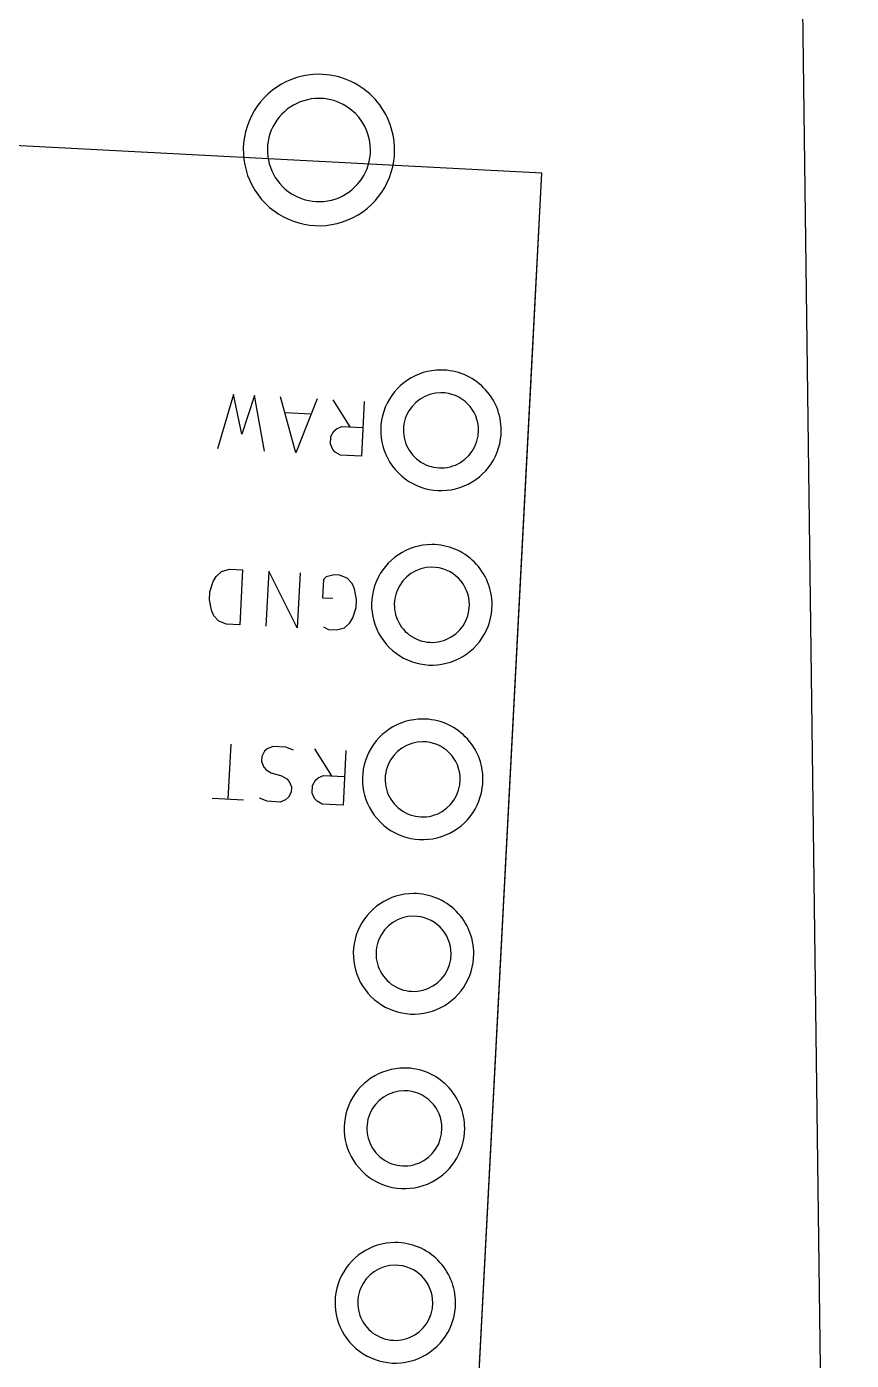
# Model space of a CAD drawing. Extents: x 28 to 165, y -144 to -37.
# Drawn here: x 147.78 to 159.78, y -86.28 to -66.9 of the extents above; entities that cross this region are included whole.
import ezdxf

# ---------------------------------------------------------------- set-up
doc = ezdxf.new("R2010")
doc.units = 0
doc.layers.get('0').update_dxf_attribs({"linetype": 'CONTINUOUS'})

msp = doc.modelspace()

# ---------------------------------------------------------------- linework, layer by layer
at = {"color": 7}
for points in [[(159.776123, -121.02233), (159.055455, -65.527407)], [(155.277006, -69.02692), (137.521356, -68.096385)], [(155.277006, -69.02692), (137.521356, -68.096385)], [(153.548871, -102.001698), (155.277006, -69.02692)], [(155.144073, -71.563441), (155.277006, -69.02692)], [(153.548871, -102.001698), (155.144073, -71.563441)], [(151.243619, -73.069468), (151.095272, -72.260595), (150.913194, -72.823266), (150.790928, -72.244645), (150.558843, -73.03358)], [(152.008306, -72.308445), (151.700135, -73.093393), (151.475702, -72.280532)], [(152.69308, -72.344332), (152.651212, -73.143237), (152.346867, -73.127287), (152.272775, -73.085256), (152.236726, -73.045219), (152.20267, -72.96714), (152.208652, -72.853011), (152.250682, -72.778918), (152.290719, -72.742869), (152.368799, -72.708813), (152.673143, -72.724763)], [(152.236564, -72.320407), (152.482928, -72.714795)], [(151.920257, -72.532715), (151.539826, -72.512778)], [(151.761243, -74.838985), (151.719374, -75.637889), (151.304726, -74.81506), (151.262857, -75.613964)], [(152.101799, -75.619783), (152.175891, -75.661814), (152.29002, -75.667795), (152.406143, -75.635733), (152.486216, -75.563635), (152.528247, -75.489542), (152.574265, -75.339364), (152.580246, -75.225235), (152.550178, -75.071069), (152.516123, -74.992989), (152.444024, -74.912916), (152.331889, -74.868891), (152.255803, -74.864904), (152.13968, -74.896966), (152.099643, -74.933015), (152.085687, -75.199316), (152.237859, -75.207291)], [(150.753318, -77.32965), (150.711449, -78.128554)], [(151.664357, -77.415543), (151.552222, -77.371519), (151.362006, -77.36155), (151.283927, -77.395605), (151.24389, -77.431655), (151.201859, -77.505747), (151.197872, -77.581833), (151.231927, -77.659913), (151.267977, -77.69995), (151.342069, -77.74198), (151.492247, -77.787998), (151.56634, -77.830029), (151.602389, -77.870065), (151.636444, -77.948146), (151.632457, -78.024232), (151.590426, -78.098325), (151.55039, -78.134374), (151.47231, -78.168429), (151.282095, -78.158461), (151.169959, -78.114436)], [(152.427212, -77.417375), (152.385344, -78.216279), (152.080999, -78.200329), (152.006907, -78.158299), (151.970858, -78.118262), (151.936802, -78.040182), (151.942783, -77.926052), (151.984814, -77.85196), (152.024851, -77.815911), (152.102931, -77.781855), (152.407275, -77.797805)], [(151.970696, -77.39345), (152.21706, -77.787836)], [(150.939707, -78.140517), (150.48319, -78.116592)]]:
    msp.add_lwpolyline(points, dxfattribs=at)
for points in [[(152.034617, -67.590938)], [(152.034617, -67.590938)], [(152.034617, -67.940938)], [(152.034617, -67.940938)], [(152.034617, -67.940938)], [(152.034617, -67.940938)], [(153.809344, -71.888934)], [(153.809344, -71.888934)], [(153.809344, -71.888934)], [(153.809344, -71.888934)], [(153.809344, -72.219134)], [(153.809344, -72.219134)], [(153.809344, -72.219134)], [(153.809344, -72.219134)], [(153.676411, -74.425455)], [(153.676411, -74.425455)], [(153.676411, -74.425455)], [(153.676411, -74.425455)], [(150.924296, -74.795123), (150.882427, -75.594026), (150.692212, -75.584058), (150.580075, -75.540033), (150.507977, -75.45996), (150.473921, -75.38188), (150.443853, -75.227714), (150.449835, -75.113585), (150.495853, -74.963407), (150.537883, -74.889314), (150.617957, -74.817216), (150.734081, -74.785153)], [(153.676411, -74.755655)], [(153.676411, -74.755655)], [(153.676411, -74.755655)], [(153.676411, -74.755655)], [(153.543478, -76.961977)], [(153.543478, -76.961977)], [(153.543478, -76.961977)], [(153.543478, -76.961977)], [(153.543478, -77.292177)], [(153.543478, -77.292177)], [(153.543478, -77.292177)], [(153.543478, -77.292177)], [(153.410544, -79.498498)], [(153.410544, -79.498498)], [(153.410544, -79.498498)], [(153.410544, -79.498498)], [(153.410544, -79.828698)], [(153.410544, -79.828698)], [(153.410544, -79.828698)], [(153.410544, -79.828698)], [(153.277611, -82.035019)], [(153.277611, -82.035019)], [(153.277611, -82.035019)], [(153.277611, -82.035019)], [(153.277611, -82.36522)], [(153.277611, -82.36522)], [(153.277611, -82.36522)], [(153.277611, -82.36522)], [(153.144678, -84.571541)], [(153.144678, -84.571541)], [(153.144678, -84.571541)], [(153.144678, -84.571541)], [(153.144678, -84.901741)], [(153.144678, -84.901741)], [(153.144678, -84.901741)], [(153.144678, -84.901741)]]:
    msp.add_lwpolyline(points, close=True, dxfattribs=at)
for points in [[(152.034617, -67.590938), (151.589708, -67.590938), (151.188608, -67.858944), (151.018348, -68.269987)], [(152.034617, -67.590938), (151.589708, -67.590938), (151.188608, -67.858944), (151.018348, -68.269987)], [(152.812435, -67.91312), (152.606145, -67.70683), (152.326355, -67.590938), (152.034617, -67.590938)], [(152.812435, -67.91312), (152.606145, -67.70683), (152.326355, -67.590938), (152.034617, -67.590938)], [(152.034617, -67.940938), (151.73127, -67.940938), (151.457792, -68.12367), (151.341706, -68.403926)], [(152.034617, -67.940938), (151.73127, -67.940938), (151.457792, -68.12367), (151.341706, -68.403926)], [(152.034617, -67.940938), (151.73127, -67.940938), (151.457792, -68.12367), (151.341706, -68.403926)], [(152.034617, -67.940938), (151.73127, -67.940938), (151.457792, -68.12367), (151.341706, -68.403926)], [(152.564947, -68.160608), (152.424295, -68.019956), (152.233529, -67.940938), (152.034617, -67.940938)], [(152.564947, -68.160608), (152.424295, -68.019956), (152.233529, -67.940938), (152.034617, -67.940938)], [(152.564947, -68.160608), (152.424295, -68.019956), (152.233529, -67.940938), (152.034617, -67.940938)], [(152.564947, -68.160608), (152.424295, -68.019956), (152.233529, -67.940938), (152.034617, -67.940938)], [(153.134618, -68.690939), (153.134618, -68.3992), (153.018725, -68.119411), (152.812435, -67.91312)], [(153.134618, -68.690939), (153.134618, -68.3992), (153.018725, -68.119411), (152.812435, -67.91312)], [(152.784618, -68.690939), (152.784618, -68.492026), (152.7056, -68.301261), (152.564947, -68.160608)], [(152.784618, -68.690939), (152.784618, -68.492026), (152.7056, -68.301261), (152.564947, -68.160608)], [(152.784618, -68.690939), (152.784618, -68.492026), (152.7056, -68.301261), (152.564947, -68.160608)], [(152.784618, -68.690939), (152.784618, -68.492026), (152.7056, -68.301261), (152.564947, -68.160608)], [(151.018348, -68.269987), (150.848089, -68.681029), (150.9422, -69.154159), (151.256799, -69.468757)], [(151.018348, -68.269987), (150.848089, -68.681029), (150.9422, -69.154159), (151.256799, -69.468757)], [(151.341706, -68.403926), (151.225621, -68.684182), (151.289787, -69.006771), (151.504286, -69.221269)], [(151.341706, -68.403926), (151.225621, -68.684182), (151.289787, -69.006771), (151.504286, -69.221269)], [(151.341706, -68.403926), (151.225621, -68.684182), (151.289787, -69.006771), (151.504286, -69.221269)], [(151.341706, -68.403926), (151.225621, -68.684182), (151.289787, -69.006771), (151.504286, -69.221269)], [(152.32163, -69.383849), (152.601886, -69.267763), (152.784618, -68.994286), (152.784618, -68.690939)], [(152.32163, -69.383849), (152.601886, -69.267763), (152.784618, -68.994286), (152.784618, -68.690939)], [(152.32163, -69.383849), (152.601886, -69.267763), (152.784618, -68.994286), (152.784618, -68.690939)], [(152.32163, -69.383849), (152.601886, -69.267763), (152.784618, -68.994286), (152.784618, -68.690939)], [(152.455569, -69.707207), (152.866611, -69.536948), (153.134618, -69.135848), (153.134618, -68.690939)], [(152.455569, -69.707207), (152.866611, -69.536948), (153.134618, -69.135848), (153.134618, -68.690939)], [(151.504286, -69.221269), (151.718785, -69.435768), (152.041374, -69.499935), (152.32163, -69.383849)], [(151.504286, -69.221269), (151.718785, -69.435768), (152.041374, -69.499935), (152.32163, -69.383849)], [(151.504286, -69.221269), (151.718785, -69.435768), (152.041374, -69.499935), (152.32163, -69.383849)], [(151.504286, -69.221269), (151.718785, -69.435768), (152.041374, -69.499935), (152.32163, -69.383849)], [(151.256799, -69.468757), (151.571397, -69.783355), (152.044527, -69.877466), (152.455569, -69.707207)], [(151.256799, -69.468757), (151.571397, -69.783355), (152.044527, -69.877466), (152.455569, -69.707207)], [(153.809344, -71.888934), (153.454914, -71.888934), (153.135383, -72.102438), (152.999748, -72.429889)], [(153.809344, -71.888934), (153.454914, -71.888934), (153.135383, -72.102438), (152.999748, -72.429889)], [(153.809344, -71.888934), (153.454914, -71.888934), (153.135383, -72.102438), (152.999748, -72.429889)], [(153.809344, -71.888934), (153.454914, -71.888934), (153.135383, -72.102438), (152.999748, -72.429889)], [(154.428983, -72.145596), (154.264644, -71.981258), (154.041754, -71.888934), (153.809344, -71.888934)], [(154.428983, -72.145596), (154.264644, -71.981258), (154.041754, -71.888934), (153.809344, -71.888934)], [(154.428983, -72.145596), (154.264644, -71.981258), (154.041754, -71.888934), (153.809344, -71.888934)], [(154.428983, -72.145596), (154.264644, -71.981258), (154.041754, -71.888934), (153.809344, -71.888934)], [(153.809344, -72.219134), (153.588467, -72.219134), (153.389339, -72.352187), (153.304813, -72.556251)], [(153.809344, -72.219134), (153.588467, -72.219134), (153.389339, -72.352187), (153.304813, -72.556251)], [(153.809344, -72.219134), (153.588467, -72.219134), (153.389339, -72.352187), (153.304813, -72.556251)], [(153.809344, -72.219134), (153.588467, -72.219134), (153.389339, -72.352187), (153.304813, -72.556251)], [(154.195496, -72.379083), (154.093082, -72.276669), (153.954179, -72.219134), (153.809344, -72.219134)], [(154.195496, -72.379083), (154.093082, -72.276669), (153.954179, -72.219134), (153.809344, -72.219134)], [(154.195496, -72.379083), (154.093082, -72.276669), (153.954179, -72.219134), (153.809344, -72.219134)], [(154.195496, -72.379083), (154.093082, -72.276669), (153.954179, -72.219134), (153.809344, -72.219134)], [(154.685645, -72.765235), (154.685645, -72.532825), (154.593321, -72.309935), (154.428983, -72.145596)], [(154.685645, -72.765235), (154.685645, -72.532825), (154.593321, -72.309935), (154.428983, -72.145596)], [(154.685645, -72.765235), (154.685645, -72.532825), (154.593321, -72.309935), (154.428983, -72.145596)], [(154.685645, -72.765235), (154.685645, -72.532825), (154.593321, -72.309935), (154.428983, -72.145596)], [(152.999748, -72.429889), (152.864113, -72.75734), (152.939086, -73.134253), (153.189706, -73.384873)], [(152.999748, -72.429889), (152.864113, -72.75734), (152.939086, -73.134253), (153.189706, -73.384873)], [(152.999748, -72.429889), (152.864113, -72.75734), (152.939086, -73.134253), (153.189706, -73.384873)], [(152.999748, -72.429889), (152.864113, -72.75734), (152.939086, -73.134253), (153.189706, -73.384873)], [(154.355445, -72.765235), (154.355445, -72.6204), (154.29791, -72.481497), (154.195496, -72.379083)], [(154.355445, -72.765235), (154.355445, -72.6204), (154.29791, -72.481497), (154.195496, -72.379083)], [(154.355445, -72.765235), (154.355445, -72.6204), (154.29791, -72.481497), (154.195496, -72.379083)], [(154.355445, -72.765235), (154.355445, -72.6204), (154.29791, -72.481497), (154.195496, -72.379083)], [(153.304813, -72.556251), (153.220287, -72.760315), (153.267009, -72.995202), (153.423193, -73.151386)], [(153.304813, -72.556251), (153.220287, -72.760315), (153.267009, -72.995202), (153.423193, -73.151386)], [(153.304813, -72.556251), (153.220287, -72.760315), (153.267009, -72.995202), (153.423193, -73.151386)], [(153.304813, -72.556251), (153.220287, -72.760315), (153.267009, -72.995202), (153.423193, -73.151386)], [(154.018328, -73.269766), (154.222392, -73.18524), (154.355445, -72.986112), (154.355445, -72.765235)], [(154.018328, -73.269766), (154.222392, -73.18524), (154.355445, -72.986112), (154.355445, -72.765235)], [(154.018328, -73.269766), (154.222392, -73.18524), (154.355445, -72.986112), (154.355445, -72.765235)], [(154.018328, -73.269766), (154.222392, -73.18524), (154.355445, -72.986112), (154.355445, -72.765235)], [(154.14469, -73.574831), (154.472141, -73.439196), (154.685645, -73.119665), (154.685645, -72.765235)], [(154.14469, -73.574831), (154.472141, -73.439196), (154.685645, -73.119665), (154.685645, -72.765235)], [(154.14469, -73.574831), (154.472141, -73.439196), (154.685645, -73.119665), (154.685645, -72.765235)], [(154.14469, -73.574831), (154.472141, -73.439196), (154.685645, -73.119665), (154.685645, -72.765235)], [(153.423193, -73.151386), (153.579377, -73.30757), (153.814264, -73.354292), (154.018328, -73.269766)], [(153.423193, -73.151386), (153.579377, -73.30757), (153.814264, -73.354292), (154.018328, -73.269766)], [(153.423193, -73.151386), (153.579377, -73.30757), (153.814264, -73.354292), (154.018328, -73.269766)], [(153.423193, -73.151386), (153.579377, -73.30757), (153.814264, -73.354292), (154.018328, -73.269766)], [(153.189706, -73.384873), (153.440327, -73.635493), (153.817239, -73.710466), (154.14469, -73.574831)], [(153.189706, -73.384873), (153.440327, -73.635493), (153.817239, -73.710466), (154.14469, -73.574831)], [(153.189706, -73.384873), (153.440327, -73.635493), (153.817239, -73.710466), (154.14469, -73.574831)], [(153.189706, -73.384873), (153.440327, -73.635493), (153.817239, -73.710466), (154.14469, -73.574831)], [(153.676411, -74.425455), (153.321981, -74.425455), (153.00245, -74.638959), (152.866815, -74.96641)], [(153.676411, -74.425455), (153.321981, -74.425455), (153.00245, -74.638959), (152.866815, -74.96641)], [(153.676411, -74.425455), (153.321981, -74.425455), (153.00245, -74.638959), (152.866815, -74.96641)], [(153.676411, -74.425455), (153.321981, -74.425455), (153.00245, -74.638959), (152.866815, -74.96641)], [(154.29605, -74.682118), (154.131711, -74.517779), (153.908821, -74.425455), (153.676411, -74.425455)], [(154.29605, -74.682118), (154.131711, -74.517779), (153.908821, -74.425455), (153.676411, -74.425455)], [(154.29605, -74.682118), (154.131711, -74.517779), (153.908821, -74.425455), (153.676411, -74.425455)], [(154.29605, -74.682118), (154.131711, -74.517779), (153.908821, -74.425455), (153.676411, -74.425455)], [(153.676411, -74.755655), (153.455534, -74.755655), (153.256406, -74.888709), (153.17188, -75.092772)], [(153.676411, -74.755655), (153.455534, -74.755655), (153.256406, -74.888709), (153.17188, -75.092772)], [(153.676411, -74.755655), (153.455534, -74.755655), (153.256406, -74.888709), (153.17188, -75.092772)], [(153.676411, -74.755655), (153.455534, -74.755655), (153.256406, -74.888709), (153.17188, -75.092772)], [(154.062563, -74.915605), (153.960149, -74.813191), (153.821246, -74.755655), (153.676411, -74.755655)], [(154.062563, -74.915605), (153.960149, -74.813191), (153.821246, -74.755655), (153.676411, -74.755655)], [(154.062563, -74.915605), (153.960149, -74.813191), (153.821246, -74.755655), (153.676411, -74.755655)], [(154.062563, -74.915605), (153.960149, -74.813191), (153.821246, -74.755655), (153.676411, -74.755655)], [(154.552712, -75.301756), (154.552712, -75.069347), (154.460388, -74.846456), (154.29605, -74.682118)], [(154.552712, -75.301756), (154.552712, -75.069347), (154.460388, -74.846456), (154.29605, -74.682118)], [(154.552712, -75.301756), (154.552712, -75.069347), (154.460388, -74.846456), (154.29605, -74.682118)], [(154.552712, -75.301756), (154.552712, -75.069347), (154.460388, -74.846456), (154.29605, -74.682118)], [(152.866815, -74.96641), (152.73118, -75.293861), (152.806153, -75.670774), (153.056773, -75.921394)], [(152.866815, -74.96641), (152.73118, -75.293861), (152.806153, -75.670774), (153.056773, -75.921394)], [(152.866815, -74.96641), (152.73118, -75.293861), (152.806153, -75.670774), (153.056773, -75.921394)], [(152.866815, -74.96641), (152.73118, -75.293861), (152.806153, -75.670774), (153.056773, -75.921394)], [(154.222512, -75.301756), (154.222512, -75.156921), (154.164976, -75.018018), (154.062563, -74.915605)], [(154.222512, -75.301756), (154.222512, -75.156921), (154.164976, -75.018018), (154.062563, -74.915605)], [(154.222512, -75.301756), (154.222512, -75.156921), (154.164976, -75.018018), (154.062563, -74.915605)], [(154.222512, -75.301756), (154.222512, -75.156921), (154.164976, -75.018018), (154.062563, -74.915605)], [(153.17188, -75.092772), (153.087354, -75.296836), (153.134076, -75.531724), (153.29026, -75.687907)], [(153.17188, -75.092772), (153.087354, -75.296836), (153.134076, -75.531724), (153.29026, -75.687907)], [(153.17188, -75.092772), (153.087354, -75.296836), (153.134076, -75.531724), (153.29026, -75.687907)], [(153.17188, -75.092772), (153.087354, -75.296836), (153.134076, -75.531724), (153.29026, -75.687907)], [(153.885395, -75.806287), (154.089459, -75.721761), (154.222512, -75.522633), (154.222512, -75.301756)], [(153.885395, -75.806287), (154.089459, -75.721761), (154.222512, -75.522633), (154.222512, -75.301756)], [(153.885395, -75.806287), (154.089459, -75.721761), (154.222512, -75.522633), (154.222512, -75.301756)], [(153.885395, -75.806287), (154.089459, -75.721761), (154.222512, -75.522633), (154.222512, -75.301756)], [(154.011757, -76.111352), (154.339208, -75.975718), (154.552712, -75.656187), (154.552712, -75.301756)], [(154.011757, -76.111352), (154.339208, -75.975718), (154.552712, -75.656187), (154.552712, -75.301756)], [(154.011757, -76.111352), (154.339208, -75.975718), (154.552712, -75.656187), (154.552712, -75.301756)], [(154.011757, -76.111352), (154.339208, -75.975718), (154.552712, -75.656187), (154.552712, -75.301756)], [(153.29026, -75.687907), (153.446444, -75.844091), (153.681331, -75.890813), (153.885395, -75.806287)], [(153.29026, -75.687907), (153.446444, -75.844091), (153.681331, -75.890813), (153.885395, -75.806287)], [(153.29026, -75.687907), (153.446444, -75.844091), (153.681331, -75.890813), (153.885395, -75.806287)], [(153.29026, -75.687907), (153.446444, -75.844091), (153.681331, -75.890813), (153.885395, -75.806287)], [(153.056773, -75.921394), (153.307393, -76.172015), (153.684306, -76.246987), (154.011757, -76.111352)], [(153.056773, -75.921394), (153.307393, -76.172015), (153.684306, -76.246987), (154.011757, -76.111352)], [(153.056773, -75.921394), (153.307393, -76.172015), (153.684306, -76.246987), (154.011757, -76.111352)], [(153.056773, -75.921394), (153.307393, -76.172015), (153.684306, -76.246987), (154.011757, -76.111352)], [(153.543478, -76.961977), (153.189048, -76.961977), (152.869517, -77.17548), (152.733882, -77.502932)], [(153.543478, -76.961977), (153.189048, -76.961977), (152.869517, -77.17548), (152.733882, -77.502932)], [(153.543478, -76.961977), (153.189048, -76.961977), (152.869517, -77.17548), (152.733882, -77.502932)], [(153.543478, -76.961977), (153.189048, -76.961977), (152.869517, -77.17548), (152.733882, -77.502932)], [(154.163116, -77.218639), (153.998778, -77.054301), (153.775888, -76.961977), (153.543478, -76.961977)], [(154.163116, -77.218639), (153.998778, -77.054301), (153.775888, -76.961977), (153.543478, -76.961977)], [(154.163116, -77.218639), (153.998778, -77.054301), (153.775888, -76.961977), (153.543478, -76.961977)], [(154.163116, -77.218639), (153.998778, -77.054301), (153.775888, -76.961977), (153.543478, -76.961977)], [(153.543478, -77.292177), (153.322601, -77.292177), (153.123473, -77.42523), (153.038947, -77.629294)], [(153.543478, -77.292177), (153.322601, -77.292177), (153.123473, -77.42523), (153.038947, -77.629294)], [(153.543478, -77.292177), (153.322601, -77.292177), (153.123473, -77.42523), (153.038947, -77.629294)], [(153.543478, -77.292177), (153.322601, -77.292177), (153.123473, -77.42523), (153.038947, -77.629294)], [(153.92963, -77.452126), (153.827216, -77.349712), (153.688313, -77.292177), (153.543478, -77.292177)], [(153.92963, -77.452126), (153.827216, -77.349712), (153.688313, -77.292177), (153.543478, -77.292177)], [(153.92963, -77.452126), (153.827216, -77.349712), (153.688313, -77.292177), (153.543478, -77.292177)], [(153.92963, -77.452126), (153.827216, -77.349712), (153.688313, -77.292177), (153.543478, -77.292177)], [(154.419779, -77.838277), (154.419779, -77.605868), (154.327455, -77.382977), (154.163116, -77.218639)], [(154.419779, -77.838277), (154.419779, -77.605868), (154.327455, -77.382977), (154.163116, -77.218639)], [(154.419779, -77.838277), (154.419779, -77.605868), (154.327455, -77.382977), (154.163116, -77.218639)], [(154.419779, -77.838277), (154.419779, -77.605868), (154.327455, -77.382977), (154.163116, -77.218639)], [(152.733882, -77.502932), (152.598247, -77.830383), (152.67322, -78.207295), (152.92384, -78.457916)], [(152.733882, -77.502932), (152.598247, -77.830383), (152.67322, -78.207295), (152.92384, -78.457916)], [(152.733882, -77.502932), (152.598247, -77.830383), (152.67322, -78.207295), (152.92384, -78.457916)], [(152.733882, -77.502932), (152.598247, -77.830383), (152.67322, -78.207295), (152.92384, -78.457916)], [(154.089579, -77.838277), (154.089579, -77.693443), (154.032043, -77.55454), (153.92963, -77.452126)], [(154.089579, -77.838277), (154.089579, -77.693443), (154.032043, -77.55454), (153.92963, -77.452126)], [(154.089579, -77.838277), (154.089579, -77.693443), (154.032043, -77.55454), (153.92963, -77.452126)], [(154.089579, -77.838277), (154.089579, -77.693443), (154.032043, -77.55454), (153.92963, -77.452126)], [(153.038947, -77.629294), (152.954421, -77.833358), (153.001143, -78.068245), (153.157327, -78.224429)], [(153.038947, -77.629294), (152.954421, -77.833358), (153.001143, -78.068245), (153.157327, -78.224429)], [(153.038947, -77.629294), (152.954421, -77.833358), (153.001143, -78.068245), (153.157327, -78.224429)], [(153.038947, -77.629294), (152.954421, -77.833358), (153.001143, -78.068245), (153.157327, -78.224429)], [(153.752462, -78.342808), (153.956526, -78.258283), (154.089579, -78.059154), (154.089579, -77.838277)], [(153.752462, -78.342808), (153.956526, -78.258283), (154.089579, -78.059154), (154.089579, -77.838277)], [(153.752462, -78.342808), (153.956526, -78.258283), (154.089579, -78.059154), (154.089579, -77.838277)], [(153.752462, -78.342808), (153.956526, -78.258283), (154.089579, -78.059154), (154.089579, -77.838277)], [(153.878824, -78.647874), (154.206275, -78.512239), (154.419779, -78.192708), (154.419779, -77.838277)], [(153.878824, -78.647874), (154.206275, -78.512239), (154.419779, -78.192708), (154.419779, -77.838277)], [(153.878824, -78.647874), (154.206275, -78.512239), (154.419779, -78.192708), (154.419779, -77.838277)], [(153.878824, -78.647874), (154.206275, -78.512239), (154.419779, -78.192708), (154.419779, -77.838277)], [(153.157327, -78.224429), (153.313511, -78.380612), (153.548398, -78.427334), (153.752462, -78.342808)], [(153.157327, -78.224429), (153.313511, -78.380612), (153.548398, -78.427334), (153.752462, -78.342808)], [(153.157327, -78.224429), (153.313511, -78.380612), (153.548398, -78.427334), (153.752462, -78.342808)], [(153.157327, -78.224429), (153.313511, -78.380612), (153.548398, -78.427334), (153.752462, -78.342808)], [(152.92384, -78.457916), (153.17446, -78.708536), (153.551373, -78.783509), (153.878824, -78.647874)], [(152.92384, -78.457916), (153.17446, -78.708536), (153.551373, -78.783509), (153.878824, -78.647874)], [(152.92384, -78.457916), (153.17446, -78.708536), (153.551373, -78.783509), (153.878824, -78.647874)], [(152.92384, -78.457916), (153.17446, -78.708536), (153.551373, -78.783509), (153.878824, -78.647874)], [(153.410544, -79.498498), (153.056113, -79.498498), (152.736582, -79.712002), (152.600948, -80.039453)], [(153.410544, -79.498498), (153.056113, -79.498498), (152.736582, -79.712002), (152.600948, -80.039453)], [(153.410544, -79.498498), (153.056113, -79.498498), (152.736582, -79.712002), (152.600948, -80.039453)], [(153.410544, -79.498498), (153.056113, -79.498498), (152.736582, -79.712002), (152.600948, -80.039453)], [(154.030182, -79.755161), (153.865844, -79.590822), (153.642954, -79.498498), (153.410544, -79.498498)], [(154.030182, -79.755161), (153.865844, -79.590822), (153.642954, -79.498498), (153.410544, -79.498498)], [(154.030182, -79.755161), (153.865844, -79.590822), (153.642954, -79.498498), (153.410544, -79.498498)], [(154.030182, -79.755161), (153.865844, -79.590822), (153.642954, -79.498498), (153.410544, -79.498498)], [(153.410544, -79.828698), (153.189667, -79.828698), (152.990539, -79.961751), (152.906013, -80.165815)], [(153.410544, -79.828698), (153.189667, -79.828698), (152.990539, -79.961751), (152.906013, -80.165815)], [(153.410544, -79.828698), (153.189667, -79.828698), (152.990539, -79.961751), (152.906013, -80.165815)], [(153.410544, -79.828698), (153.189667, -79.828698), (152.990539, -79.961751), (152.906013, -80.165815)], [(153.796695, -79.988647), (153.694282, -79.886234), (153.555379, -79.828698), (153.410544, -79.828698)], [(153.796695, -79.988647), (153.694282, -79.886234), (153.555379, -79.828698), (153.410544, -79.828698)], [(153.796695, -79.988647), (153.694282, -79.886234), (153.555379, -79.828698), (153.410544, -79.828698)], [(153.796695, -79.988647), (153.694282, -79.886234), (153.555379, -79.828698), (153.410544, -79.828698)], [(154.286845, -80.374799), (154.286845, -80.142389), (154.194521, -79.919499), (154.030182, -79.755161)], [(154.286845, -80.374799), (154.286845, -80.142389), (154.194521, -79.919499), (154.030182, -79.755161)], [(154.286845, -80.374799), (154.286845, -80.142389), (154.194521, -79.919499), (154.030182, -79.755161)], [(154.286845, -80.374799), (154.286845, -80.142389), (154.194521, -79.919499), (154.030182, -79.755161)], [(152.600948, -80.039453), (152.465313, -80.366904), (152.540286, -80.743817), (152.790906, -80.994437)], [(152.600948, -80.039453), (152.465313, -80.366904), (152.540286, -80.743817), (152.790906, -80.994437)], [(152.600948, -80.039453), (152.465313, -80.366904), (152.540286, -80.743817), (152.790906, -80.994437)], [(152.600948, -80.039453), (152.465313, -80.366904), (152.540286, -80.743817), (152.790906, -80.994437)], [(153.956645, -80.374799), (153.956645, -80.229964), (153.899109, -80.091061), (153.796695, -79.988647)], [(153.956645, -80.374799), (153.956645, -80.229964), (153.899109, -80.091061), (153.796695, -79.988647)], [(153.956645, -80.374799), (153.956645, -80.229964), (153.899109, -80.091061), (153.796695, -79.988647)], [(153.956645, -80.374799), (153.956645, -80.229964), (153.899109, -80.091061), (153.796695, -79.988647)], [(152.906013, -80.165815), (152.821487, -80.369879), (152.868209, -80.604767), (153.024393, -80.76095)], [(152.906013, -80.165815), (152.821487, -80.369879), (152.868209, -80.604767), (153.024393, -80.76095)], [(152.906013, -80.165815), (152.821487, -80.369879), (152.868209, -80.604767), (153.024393, -80.76095)], [(152.906013, -80.165815), (152.821487, -80.369879), (152.868209, -80.604767), (153.024393, -80.76095)], [(153.619528, -80.87933), (153.823592, -80.794804), (153.956645, -80.595676), (153.956645, -80.374799)], [(153.619528, -80.87933), (153.823592, -80.794804), (153.956645, -80.595676), (153.956645, -80.374799)], [(153.619528, -80.87933), (153.823592, -80.794804), (153.956645, -80.595676), (153.956645, -80.374799)], [(153.619528, -80.87933), (153.823592, -80.794804), (153.956645, -80.595676), (153.956645, -80.374799)], [(153.74589, -81.184395), (154.073341, -81.048761), (154.286845, -80.729229), (154.286845, -80.374799)], [(153.74589, -81.184395), (154.073341, -81.048761), (154.286845, -80.729229), (154.286845, -80.374799)], [(153.74589, -81.184395), (154.073341, -81.048761), (154.286845, -80.729229), (154.286845, -80.374799)], [(153.74589, -81.184395), (154.073341, -81.048761), (154.286845, -80.729229), (154.286845, -80.374799)], [(153.024393, -80.76095), (153.180576, -80.917134), (153.415464, -80.963856), (153.619528, -80.87933)], [(153.024393, -80.76095), (153.180576, -80.917134), (153.415464, -80.963856), (153.619528, -80.87933)], [(153.024393, -80.76095), (153.180576, -80.917134), (153.415464, -80.963856), (153.619528, -80.87933)], [(153.024393, -80.76095), (153.180576, -80.917134), (153.415464, -80.963856), (153.619528, -80.87933)], [(152.790906, -80.994437), (153.041526, -81.245057), (153.418439, -81.32003), (153.74589, -81.184395)], [(152.790906, -80.994437), (153.041526, -81.245057), (153.418439, -81.32003), (153.74589, -81.184395)], [(152.790906, -80.994437), (153.041526, -81.245057), (153.418439, -81.32003), (153.74589, -81.184395)], [(152.790906, -80.994437), (153.041526, -81.245057), (153.418439, -81.32003), (153.74589, -81.184395)], [(153.277611, -82.035019), (152.92318, -82.035019), (152.603649, -82.248523), (152.468015, -82.575974)], [(153.277611, -82.035019), (152.92318, -82.035019), (152.603649, -82.248523), (152.468015, -82.575974)], [(153.277611, -82.035019), (152.92318, -82.035019), (152.603649, -82.248523), (152.468015, -82.575974)], [(153.277611, -82.035019), (152.92318, -82.035019), (152.603649, -82.248523), (152.468015, -82.575974)], [(153.897249, -82.291682), (153.732911, -82.127344), (153.51002, -82.035019), (153.277611, -82.035019)], [(153.897249, -82.291682), (153.732911, -82.127344), (153.51002, -82.035019), (153.277611, -82.035019)], [(153.897249, -82.291682), (153.732911, -82.127344), (153.51002, -82.035019), (153.277611, -82.035019)], [(153.897249, -82.291682), (153.732911, -82.127344), (153.51002, -82.035019), (153.277611, -82.035019)], [(153.277611, -82.36522), (153.056734, -82.36522), (152.857606, -82.498273), (152.77308, -82.702337)], [(153.277611, -82.36522), (153.056734, -82.36522), (152.857606, -82.498273), (152.77308, -82.702337)], [(153.277611, -82.36522), (153.056734, -82.36522), (152.857606, -82.498273), (152.77308, -82.702337)], [(153.277611, -82.36522), (153.056734, -82.36522), (152.857606, -82.498273), (152.77308, -82.702337)], [(153.663762, -82.525169), (153.561349, -82.422755), (153.422446, -82.36522), (153.277611, -82.36522)], [(153.663762, -82.525169), (153.561349, -82.422755), (153.422446, -82.36522), (153.277611, -82.36522)], [(153.663762, -82.525169), (153.561349, -82.422755), (153.422446, -82.36522), (153.277611, -82.36522)], [(153.663762, -82.525169), (153.561349, -82.422755), (153.422446, -82.36522), (153.277611, -82.36522)], [(154.153912, -82.91132), (154.153912, -82.678911), (154.061588, -82.45602), (153.897249, -82.291682)], [(154.153912, -82.91132), (154.153912, -82.678911), (154.061588, -82.45602), (153.897249, -82.291682)], [(154.153912, -82.91132), (154.153912, -82.678911), (154.061588, -82.45602), (153.897249, -82.291682)], [(154.153912, -82.91132), (154.153912, -82.678911), (154.061588, -82.45602), (153.897249, -82.291682)], [(152.468015, -82.575974), (152.33238, -82.903426), (152.407352, -83.280338), (152.657973, -83.530958)], [(152.468015, -82.575974), (152.33238, -82.903426), (152.407352, -83.280338), (152.657973, -83.530958)], [(152.468015, -82.575974), (152.33238, -82.903426), (152.407352, -83.280338), (152.657973, -83.530958)], [(152.468015, -82.575974), (152.33238, -82.903426), (152.407352, -83.280338), (152.657973, -83.530958)], [(153.823711, -82.91132), (153.823711, -82.766485), (153.766176, -82.627583), (153.663762, -82.525169)], [(153.823711, -82.91132), (153.823711, -82.766485), (153.766176, -82.627583), (153.663762, -82.525169)], [(153.823711, -82.91132), (153.823711, -82.766485), (153.766176, -82.627583), (153.663762, -82.525169)], [(153.823711, -82.91132), (153.823711, -82.766485), (153.766176, -82.627583), (153.663762, -82.525169)], [(152.77308, -82.702337), (152.688554, -82.9064), (152.735276, -83.141288), (152.89146, -83.297472)], [(152.77308, -82.702337), (152.688554, -82.9064), (152.735276, -83.141288), (152.89146, -83.297472)], [(152.77308, -82.702337), (152.688554, -82.9064), (152.735276, -83.141288), (152.89146, -83.297472)], [(152.77308, -82.702337), (152.688554, -82.9064), (152.735276, -83.141288), (152.89146, -83.297472)], [(153.486595, -83.415851), (153.690658, -83.331325), (153.823711, -83.132197), (153.823711, -82.91132)], [(153.486595, -83.415851), (153.690658, -83.331325), (153.823711, -83.132197), (153.823711, -82.91132)], [(153.486595, -83.415851), (153.690658, -83.331325), (153.823711, -83.132197), (153.823711, -82.91132)], [(153.486595, -83.415851), (153.690658, -83.331325), (153.823711, -83.132197), (153.823711, -82.91132)], [(153.612957, -83.720917), (153.940408, -83.585282), (154.153912, -83.265751), (154.153912, -82.91132)], [(153.612957, -83.720917), (153.940408, -83.585282), (154.153912, -83.265751), (154.153912, -82.91132)], [(153.612957, -83.720917), (153.940408, -83.585282), (154.153912, -83.265751), (154.153912, -82.91132)], [(153.612957, -83.720917), (153.940408, -83.585282), (154.153912, -83.265751), (154.153912, -82.91132)], [(152.89146, -83.297472), (153.047643, -83.453655), (153.282531, -83.500377), (153.486595, -83.415851)], [(152.89146, -83.297472), (153.047643, -83.453655), (153.282531, -83.500377), (153.486595, -83.415851)], [(152.89146, -83.297472), (153.047643, -83.453655), (153.282531, -83.500377), (153.486595, -83.415851)], [(152.89146, -83.297472), (153.047643, -83.453655), (153.282531, -83.500377), (153.486595, -83.415851)], [(152.657973, -83.530958), (152.908593, -83.781579), (153.285506, -83.856551), (153.612957, -83.720917)], [(152.657973, -83.530958), (152.908593, -83.781579), (153.285506, -83.856551), (153.612957, -83.720917)], [(152.657973, -83.530958), (152.908593, -83.781579), (153.285506, -83.856551), (153.612957, -83.720917)], [(152.657973, -83.530958), (152.908593, -83.781579), (153.285506, -83.856551), (153.612957, -83.720917)], [(153.144678, -84.571541), (152.790247, -84.571541), (152.470716, -84.785045), (152.335081, -85.112496)], [(153.144678, -84.571541), (152.790247, -84.571541), (152.470716, -84.785045), (152.335081, -85.112496)], [(153.144678, -84.571541), (152.790247, -84.571541), (152.470716, -84.785045), (152.335081, -85.112496)], [(153.144678, -84.571541), (152.790247, -84.571541), (152.470716, -84.785045), (152.335081, -85.112496)], [(153.764316, -84.828203), (153.599978, -84.663865), (153.377087, -84.571541), (153.144678, -84.571541)], [(153.764316, -84.828203), (153.599978, -84.663865), (153.377087, -84.571541), (153.144678, -84.571541)], [(153.764316, -84.828203), (153.599978, -84.663865), (153.377087, -84.571541), (153.144678, -84.571541)], [(153.764316, -84.828203), (153.599978, -84.663865), (153.377087, -84.571541), (153.144678, -84.571541)], [(153.144678, -84.901741), (152.923801, -84.901741), (152.724673, -85.034794), (152.640147, -85.238858)], [(153.144678, -84.901741), (152.923801, -84.901741), (152.724673, -85.034794), (152.640147, -85.238858)], [(153.144678, -84.901741), (152.923801, -84.901741), (152.724673, -85.034794), (152.640147, -85.238858)], [(153.144678, -84.901741), (152.923801, -84.901741), (152.724673, -85.034794), (152.640147, -85.238858)], [(153.530829, -85.06169), (153.428416, -84.959277), (153.289513, -84.901741), (153.144678, -84.901741)], [(153.530829, -85.06169), (153.428416, -84.959277), (153.289513, -84.901741), (153.144678, -84.901741)], [(153.530829, -85.06169), (153.428416, -84.959277), (153.289513, -84.901741), (153.144678, -84.901741)], [(153.530829, -85.06169), (153.428416, -84.959277), (153.289513, -84.901741), (153.144678, -84.901741)], [(154.020979, -85.447842), (154.020979, -85.215432), (153.928654, -84.992542), (153.764316, -84.828203)], [(154.020979, -85.447842), (154.020979, -85.215432), (153.928654, -84.992542), (153.764316, -84.828203)], [(154.020979, -85.447842), (154.020979, -85.215432), (153.928654, -84.992542), (153.764316, -84.828203)], [(154.020979, -85.447842), (154.020979, -85.215432), (153.928654, -84.992542), (153.764316, -84.828203)], [(153.690778, -85.447842), (153.690778, -85.303007), (153.633243, -85.164104), (153.530829, -85.06169)], [(153.690778, -85.447842), (153.690778, -85.303007), (153.633243, -85.164104), (153.530829, -85.06169)], [(153.690778, -85.447842), (153.690778, -85.303007), (153.633243, -85.164104), (153.530829, -85.06169)], [(153.690778, -85.447842), (153.690778, -85.303007), (153.633243, -85.164104), (153.530829, -85.06169)], [(152.335081, -85.112496), (152.199447, -85.439947), (152.274419, -85.81686), (152.52504, -86.06748)], [(152.335081, -85.112496), (152.199447, -85.439947), (152.274419, -85.81686), (152.52504, -86.06748)], [(152.335081, -85.112496), (152.199447, -85.439947), (152.274419, -85.81686), (152.52504, -86.06748)], [(152.335081, -85.112496), (152.199447, -85.439947), (152.274419, -85.81686), (152.52504, -86.06748)], [(152.640147, -85.238858), (152.555621, -85.442922), (152.602343, -85.677809), (152.758526, -85.833993)], [(152.640147, -85.238858), (152.555621, -85.442922), (152.602343, -85.677809), (152.758526, -85.833993)], [(152.640147, -85.238858), (152.555621, -85.442922), (152.602343, -85.677809), (152.758526, -85.833993)], [(152.640147, -85.238858), (152.555621, -85.442922), (152.602343, -85.677809), (152.758526, -85.833993)], [(153.353661, -85.952373), (153.557725, -85.867847), (153.690778, -85.668719), (153.690778, -85.447842)], [(153.353661, -85.952373), (153.557725, -85.867847), (153.690778, -85.668719), (153.690778, -85.447842)], [(153.353661, -85.952373), (153.557725, -85.867847), (153.690778, -85.668719), (153.690778, -85.447842)], [(153.353661, -85.952373), (153.557725, -85.867847), (153.690778, -85.668719), (153.690778, -85.447842)], [(153.480024, -86.257438), (153.807475, -86.121803), (154.020979, -85.802272), (154.020979, -85.447842)], [(153.480024, -86.257438), (153.807475, -86.121803), (154.020979, -85.802272), (154.020979, -85.447842)], [(153.480024, -86.257438), (153.807475, -86.121803), (154.020979, -85.802272), (154.020979, -85.447842)], [(153.480024, -86.257438), (153.807475, -86.121803), (154.020979, -85.802272), (154.020979, -85.447842)], [(152.758526, -85.833993), (152.91471, -85.990177), (153.149598, -86.036899), (153.353661, -85.952373)], [(152.758526, -85.833993), (152.91471, -85.990177), (153.149598, -86.036899), (153.353661, -85.952373)], [(152.758526, -85.833993), (152.91471, -85.990177), (153.149598, -86.036899), (153.353661, -85.952373)], [(152.758526, -85.833993), (152.91471, -85.990177), (153.149598, -86.036899), (153.353661, -85.952373)], [(152.52504, -86.06748), (152.77566, -86.3181), (153.152572, -86.393073), (153.480024, -86.257438)], [(152.52504, -86.06748), (152.77566, -86.3181), (153.152572, -86.393073), (153.480024, -86.257438)], [(152.52504, -86.06748), (152.77566, -86.3181), (153.152572, -86.393073), (153.480024, -86.257438)], [(152.52504, -86.06748), (152.77566, -86.3181), (153.152572, -86.393073), (153.480024, -86.257438)]]:
    msp.add_open_spline(points, degree=3, dxfattribs=at)

doc.saveas('drawing.dxf')
